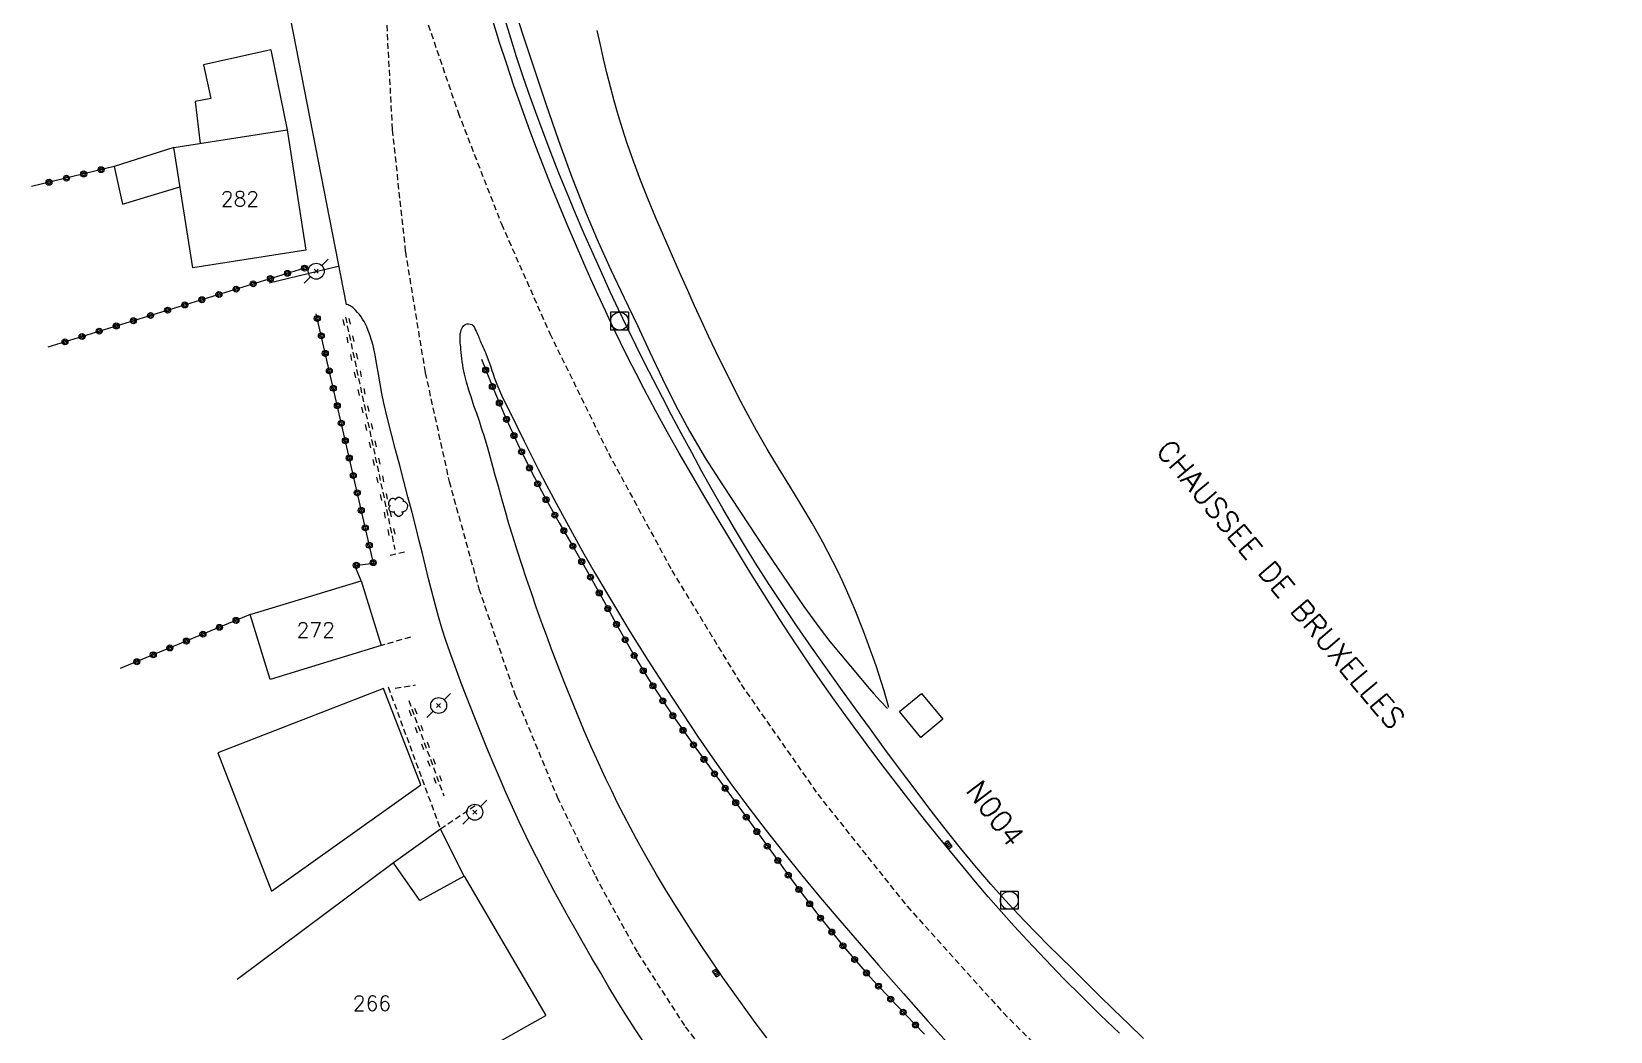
# Model space of a CAD drawing. Header units: millimetres. Extents: x 164999 to 166000, y 157004 to 158000.
# Drawn here: x 165863.3 to 165995.6, y 157352.5 to 157436.3 of the extents above; entities that cross this region are included whole.
import ezdxf
from ezdxf.enums import TextEntityAlignment as Align

# ---------------------------------------------------------------- set-up
doc = ezdxf.new("R2010")
doc.units = ezdxf.units.MM
doc.linetypes.add('DASHED', pattern=[0.75, 0.5, -0.25])
doc.layers.get('0').update_dxf_attribs({"linetype": 'CONTINUOUS'})
for name, color, linetype in [('W0001', 6, 'DASHED'), ('W0004', 5, 'CONTINUOUS'), ('W0008', 7, 'CONTINUOUS'), ('W0014', 7, 'CONTINUOUS'), ('W0017', 7, 'CONTINUOUS'), ('W0101', 7, 'CONTINUOUS'), ('W0104', 1, 'CONTINUOUS'), ('W0112', 1, 'DASHED'), ('W0211', 2, 'CONTINUOUS'), ('W0214', 2, 'CONTINUOUS'), ('W0220', 5, 'DASHED'), ('W0300', 7, 'CONTINUOUS'), ('W0323', 7, 'CONTINUOUS'), ('W0401', 7, 'CONTINUOUS'), ('W0420', 7, 'CONTINUOUS'), ('W0473', 7, 'CONTINUOUS'), ('W0989', 7, 'CONTINUOUS'), ('W0990', 7, 'CONTINUOUS'), ('W0991', 7, 'CONTINUOUS')]:
    doc.layers.add(name, color=color, linetype=linetype)
doc.styles.get("Standard").update_dxf_attribs({"font": 'romans.shx', "width": 0.85})

# ---------------------------------------------------------------- blocks, each defined once
blk = doc.blocks.new('T420')
for p, q in [((0.75, 0.75), (-0.75, 0.75)), ((-0.75, 0.75), (-0.75, -0.75)), ((0.75, 0.75), (0.75, -0.75)), ((0.75, -0.75), (-0.75, -0.75))]:
    blk.add_line(p, q)
blk.add_ellipse((0, 0), major_axis=(-0.53, 0.53), ratio=1, start_param=3.926991, end_param=10.210176)
blk = doc.blocks.new('T401')
for p, q in [((-0.3, 0.3), (0, 0.3)), ((-0.3, -0.25), (-0.3, 0.3)), ((-0.3, 0.15), (0, 0.15)), ((-0.3, 0), (0, 0)), ((0, 0.3), (0, -0.25)), ((-0.3, -0.15), (0, -0.15)), ((-0.3, -0.25), (-0.3, -0.3)), ((-0.3, -0.3), (0, -0.3)), ((0, -0.3), (0, -0.25))]:
    blk.add_line(p, q)
blk = doc.blocks.new('T473')
for p, q in [((-0.166667, 0.166667), (0.166667, -0.166667)), ((-0.166667, -0.166667), (0.166667, 0.166667)), ((0.500001, 0.500001), (1.000002, 1.000002)), ((-1.000002, -1.000002), (-0.500001, -0.500001))]:
    blk.add_line(p, q)
blk.add_ellipse((0, 0), major_axis=(0.471405, 0.471405), ratio=1, start_param=5.4977871438, end_param=11.780972451)
blk = doc.blocks.new('T300')
for p, q in [((-0.8, 0.51), (-0.86, 0.34)), ((-0.86, 0.34), (-0.86, 0.17)), ((-0.86, 0.17), (-0.74, 0.06)), ((-0.69, 0.63), (-0.8, 0.51)), ((-0.8, -0.06), (-0.74, 0.06)), ((-0.74, 0.06), (-0.69, 0.11)), ((-0.57, 0.69), (-0.69, 0.63)), ((-0.46, 0.69), (-0.57, 0.69)), ((-0.29, 0.63), (-0.46, 0.69)), ((-0.29, 0.63), (-0.17, 0.74)), ((-0.23, 0.57), (-0.29, 0.63)), ((-0.17, 0.74), (-0.06, 0.8)), ((-0.06, 0.8), (0.06, 0.8)), ((0.06, 0.8), (0.23, 0.74)), ((0.23, 0.74), (0.34, 0.63)), ((0.34, 0.63), (0.4, 0.51)), ((0.46, 0.46), (0.34, 0.46)), ((0.4, 0.51), (0.4, 0.46)), ((0.57, 0.4), (0.46, 0.46)), ((0.57, 0.4), (0.69, 0.29)), ((0.69, 0.29), (0.74, 0.17)), ((0.74, 0.06), (0.69, -0.17)), ((0.74, 0.17), (0.74, 0.06)), ((-0.8, -0.17), (-0.8, -0.06)), ((-0.8, -0.23), (-0.8, -0.17)), ((-0.74, -0.34), (-0.8, -0.23)), ((-0.69, -0.4), (-0.74, -0.34)), ((-0.51, -0.46), (-0.69, -0.4)), ((-0.4, -0.46), (-0.51, -0.46)), ((-0.4, -0.46), (-0.34, -0.46)), ((-0.34, -0.46), (-0.34, -0.4)), ((-0.34, -0.51), (-0.34, -0.46)), ((-0.29, -0.63), (-0.34, -0.51)), ((-0.17, -0.74), (-0.29, -0.63)), ((-0.06, -0.8), (-0.17, -0.74)), ((0.06, -0.8), (-0.06, -0.8)), ((0.17, -0.74), (0.06, -0.8)), ((0.23, -0.69), (0.17, -0.74)), ((0.29, -0.46), (0.23, -0.46)), ((0.29, -0.63), (0.23, -0.69)), ((0.46, -0.4), (0.29, -0.46)), ((0.34, -0.51), (0.29, -0.63)), ((0.34, -0.51), (0.34, -0.46)), ((0.57, -0.34), (0.46, -0.4)), ((0.63, -0.29), (0.57, -0.34)), ((0.69, -0.17), (0.63, -0.29))]:
    blk.add_line(p, q)
blk = doc.blocks.new('t323o')
at = {"color": 0, "linetype": 'Continuous'}
for radius in [0.25, 0.15]:
    blk.add_circle((0, 0), radius, dxfattribs=at)
blk = doc.blocks.new('t220o')
at = {"color": 0, "linetype": 'Continuous'}
for p, q in [((-0.25, 0.25), (0.25, 0.25)), ((-0.25, -0.25), (0.25, -0.25))]:
    blk.add_line(p, q, dxfattribs=at)

msp = doc.modelspace()

# ---------------------------------------------------------------- linework, layer by layer
at = {"layer": 'W0001'}
for points in [[(165893.04, 157448.61), (165893, 157438.33), (165893.54, 157428.06), (165894.64, 157417.84), (165896.3, 157407.7), (165898.31, 157398.59), (165900.8, 157389.6), (165903.81, 157380.77), (165907.37, 157372.14), (165910.56, 157365.51), (165914.1, 157359.07), (165918.1, 157352.87), (165922.59, 157347.02), (165928.45, 157340.55), (165934.78, 157334.54), (165941.57, 157329.05), (165948.82, 157324.15), (165957.18, 157319.43), (165965.9, 157315.37), (165974.96, 157312.1), (165984.32, 157309.76)], [(165893.04, 157448.61), (165895.84, 157438.99), (165899.06, 157429.5), (165902.69, 157420.17), (165906.74, 157411), (165911.65, 157400.97), (165916.97, 157391.13), (165922.78, 157381.57), (165929.19, 157372.38), (165936.69, 157362.98), (165944.75, 157354.04), (165953.28, 157345.56), (165962.21, 157337.52), (165970.1, 157331.08), (165978.32, 157325.06), (165986.83, 157319.46), (165995.62, 157314.31)]]:
    msp.add_lwpolyline(points, dxfattribs=at)
at = {"layer": 'W0004'}
msp.add_lwpolyline([(165956.5, 157351.89), (165955.25, 157353.1), (165953.99, 157354.32), (165952.75, 157355.54), (165951.51, 157356.77), (165950.51, 157357.76), (165949.51, 157358.74), (165948.51, 157359.73), (165947.52, 157360.73), (165946.54, 157361.74), (165945.57, 157362.76), (165944.62, 157363.79), (165943.69, 157364.84), (165942.35, 157366.41), (165941.05, 157368), (165939.77, 157369.6), (165938.51, 157371.23), (165937.27, 157372.87), (165936.04, 157374.51), (165934.82, 157376.16), (165933.61, 157377.82), (165932.36, 157379.53), (165931.12, 157381.24), (165929.89, 157382.96), (165928.67, 157384.69), (165927.47, 157386.43), (165926.29, 157388.18), (165925.13, 157389.95), (165923.99, 157391.73), (165923.06, 157393.25), (165922.14, 157394.78), (165921.24, 157396.32), (165920.36, 157397.88), (165919.49, 157399.43), (165918.64, 157401), (165917.79, 157402.57), (165916.95, 157404.15), (165916.19, 157405.61), (165915.43, 157407.07), (165914.68, 157408.54), (165913.94, 157410.02), (165913.22, 157411.5), (165912.5, 157412.99), (165911.8, 157414.48), (165911.12, 157415.99), (165910.37, 157417.67), (165909.63, 157419.35), (165908.91, 157421.04), (165908.2, 157422.74), (165907.51, 157424.44), (165906.84, 157426.15), (165906.18, 157427.87), (165905.54, 157429.6), (165905, 157431.12), (165904.47, 157432.66), (165903.96, 157434.19), (165903.47, 157435.74), (165902.99, 157437.29)], dxfattribs=at)
at = {"layer": 'W0008'}
for points in [[(165954.47, 157352.35), (165952.9, 157353.86), (165951.34, 157355.39), (165949.8, 157356.94), (165948.27, 157358.51), (165946.77, 157360.1), (165945.66, 157361.31), (165944.56, 157362.53), (165943.48, 157363.77), (165942.42, 157365.03), (165941.37, 157366.29), (165940.32, 157367.56), (165939.29, 157368.84), (165938.26, 157370.12), (165937.11, 157371.57), (165935.98, 157373.03), (165934.85, 157374.49), (165933.73, 157375.97), (165932.63, 157377.45), (165931.54, 157378.94), (165930.46, 157380.44), (165929.4, 157381.95), (165928.54, 157383.21), (165927.69, 157384.47), (165926.85, 157385.74), (165926.03, 157387.01), (165925.21, 157388.3), (165924.4, 157389.59), (165923.6, 157390.88), (165922.8, 157392.17), (165921.74, 157393.92), (165920.69, 157395.67), (165919.65, 157397.42), (165918.61, 157399.19), (165917.59, 157400.96), (165916.59, 157402.74), (165915.61, 157404.53), (165914.64, 157406.33), (165913.97, 157407.63), (165913.31, 157408.93), (165912.66, 157410.24), (165912.02, 157411.56), (165911.4, 157412.88), (165910.79, 157414.21), (165910.18, 157415.54), (165909.59, 157416.88), (165908.89, 157418.5), (165908.2, 157420.11), (165907.52, 157421.74), (165906.86, 157423.37), (165906.21, 157425.01), (165905.58, 157426.65), (165904.96, 157428.3), (165904.36, 157429.96), (165903.74, 157431.76), (165903.13, 157433.57), (165902.54, 157435.39), (165901.97, 157437.22)], [(165914.72, 157351.45), (165913.92, 157352.62), (165913.16, 157353.8), (165912.42, 157355), (165911.7, 157356.21), (165910.99, 157357.42), (165910.28, 157358.64), (165909.58, 157359.86), (165908.95, 157360.96), (165908.32, 157362.07), (165907.7, 157363.19), (165907.09, 157364.3), (165906.49, 157365.43), (165905.91, 157366.56), (165905.33, 157367.69), (165904.77, 157368.84), (165904.19, 157370.06), (165903.62, 157371.29), (165903.07, 157372.52), (165902.53, 157373.77), (165902, 157375.01), (165901.48, 157376.26), (165900.97, 157377.51), (165900.47, 157378.77), (165900.1, 157379.69), (165899.74, 157380.61), (165899.38, 157381.53), (165899.03, 157382.46), (165898.69, 157383.39), (165898.36, 157384.32), (165898.04, 157385.26), (165897.73, 157386.21), (165897.42, 157387.26), (165897.13, 157388.31), (165896.85, 157389.37), (165896.59, 157390.43), (165896.33, 157391.49), (165896.07, 157392.56), (165895.81, 157393.62), (165895.54, 157394.68), (165895.2, 157395.99), (165894.86, 157397.3), (165894.51, 157398.61), (165894.17, 157399.92), (165893.82, 157401.23), (165893.48, 157402.54), (165893.15, 157403.85), (165892.83, 157405.16), (165892.66, 157405.96), (165892.52, 157406.76), (165892.39, 157407.57), (165892.26, 157408.37), (165892.12, 157409.18), (165891.93, 157409.99), (165891.7, 157410.78), (165891.4, 157411.55), (165891.29, 157411.76), (165891.18, 157411.98), (165891.06, 157412.18), (165890.93, 157412.38), (165890.79, 157412.57), (165890.64, 157412.76), (165890.47, 157412.94), (165890.3, 157413.1), (165890.23, 157413.16), (165890.16, 157413.21), (165890.09, 157413.26), (165890.01, 157413.3), (165889.93, 157413.34), (165889.85, 157413.38), (165889.77, 157413.41), (165889.68, 157413.43)], [(165924.92, 157351.94), (165923.96, 157353.23), (165923.03, 157354.52), (165922.1, 157355.81), (165921.25, 157357.01), (165920.42, 157358.22), (165919.6, 157359.43), (165918.79, 157360.66), (165917.99, 157361.89), (165917.21, 157363.13), (165916.45, 157364.38), (165915.69, 157365.64), (165915.12, 157366.62), (165914.56, 157367.61), (165914.01, 157368.61), (165913.47, 157369.61), (165912.95, 157370.62), (165912.43, 157371.63), (165911.93, 157372.65), (165911.43, 157373.67), (165910.82, 157375), (165910.21, 157376.35), (165909.63, 157377.69), (165909.06, 157379.05), (165908.51, 157380.41), (165907.96, 157381.78), (165907.43, 157383.15), (165906.9, 157384.52), (165906.46, 157385.69), (165906.03, 157386.87), (165905.61, 157388.05), (165905.2, 157389.24), (165904.8, 157390.43), (165904.4, 157391.62), (165904.01, 157392.82), (165903.64, 157394.01), (165903.32, 157395.04), (165903.02, 157396.08), (165902.72, 157397.12), (165902.44, 157398.16), (165902.15, 157399.2), (165901.87, 157400.25), (165901.57, 157401.29), (165901.27, 157402.32), (165901.06, 157402.98), (165900.84, 157403.63), (165900.62, 157404.28), (165900.39, 157404.93), (165900.17, 157405.59), (165899.96, 157406.24), (165899.77, 157406.91), (165899.6, 157407.58), (165899.55, 157407.83), (165899.49, 157408.09), (165899.45, 157408.35), (165899.41, 157408.62), (165899.37, 157408.88), (165899.34, 157409.14), (165899.32, 157409.4), (165899.29, 157409.67), (165899.28, 157409.85), (165899.26, 157410.03), (165899.24, 157410.21), (165899.22, 157410.39), (165899.22, 157410.57), (165899.22, 157410.76), (165899.24, 157410.95), (165899.28, 157411.13), (165899.33, 157411.3), (165899.4, 157411.47), (165899.5, 157411.63), (165899.66, 157411.75), (165899.79, 157411.8), (165899.93, 157411.81), (165900.07, 157411.78), (165900.2, 157411.73), (165900.33, 157411.62), (165900.43, 157411.48), (165900.5, 157411.33), (165900.57, 157411.18), (165900.62, 157411.08), (165900.67, 157410.98), (165900.72, 157410.87), (165900.76, 157410.76), (165900.8, 157410.66), (165900.84, 157410.55), (165900.89, 157410.44), (165900.93, 157410.33), (165901, 157410.18), (165901.07, 157410.02), (165901.14, 157409.87), (165901.21, 157409.71), (165901.28, 157409.55), (165901.35, 157409.4), (165901.42, 157409.24), (165901.48, 157409.08), (165901.59, 157408.79), (165901.7, 157408.5), (165901.8, 157408.2), (165901.89, 157407.9), (165901.99, 157407.61), (165902.09, 157407.31), (165902.2, 157407.02), (165902.31, 157406.73), (165902.7, 157405.83), (165903.12, 157404.95), (165903.55, 157404.08), (165903.98, 157403.21), (165904.59, 157401.97), (165905.21, 157400.73), (165905.83, 157399.5), (165906.47, 157398.28), (165907.46, 157396.41), (165908.47, 157394.56), (165909.49, 157392.71), (165910.54, 157390.88), (165911.99, 157388.44), (165913.46, 157386.02), (165914.97, 157383.62), (165916.5, 157381.23), (165917.84, 157379.18), (165919.19, 157377.15), (165920.58, 157375.13), (165922, 157373.14), (165923.42, 157371.23), (165924.87, 157369.34), (165926.35, 157367.47), (165927.84, 157365.62), (165929.43, 157363.7), (165931.04, 157361.8), (165932.67, 157359.91), (165934.3, 157358.04), (165936.37, 157355.67), (165938.45, 157353.32), (165940.56, 157350.98)]]:
    msp.add_lwpolyline(points, dxfattribs=at)
at = {"layer": 'W0014'}
msp.add_lwpolyline([(165870.23, 157512.98), (165889.68, 157413.43)], dxfattribs=at)
at = {"layer": 'W0017'}
msp.add_lwpolyline([(165889, 157416.6), (165883.23, 157415.22)], dxfattribs=at)
at = {"layer": 'W0101'}
for points in [[(165875.24, 157426.57), (165884.73, 157428.06)], [(165884.73, 157428.06), (165886.31, 157417.98)], [(165886.31, 157417.98), (165876.82, 157416.49), (165875.24, 157426.57)], [(165883.42, 157364.26), (165895.95, 157373.15), (165892.82, 157381.22), (165878.92, 157375.83)], [(165878.92, 157375.83), (165883.42, 157364.26)], [(165899.58, 157365.51), (165895.86, 157363.46), (165893.66, 157366.62), (165880.56, 157356.85)], [(165899.58, 157365.51), (165906.4, 157353.82)], [(165887.29, 157344.14), (165896.47, 157350.89), (165897.82, 157348.98), (165906.4, 157353.82)]]:
    msp.add_lwpolyline(points, dxfattribs=at)
msp.add_lwpolyline([(165881.65, 157387.44), (165890.95, 157390.27), (165892.6, 157384.83), (165883.3, 157382)], close=True, dxfattribs=at)
at = {"layer": 'W0104'}
for points in [[(165883.37, 157434.77), (165877.72, 157433.5), (165878.35, 157430.69), (165877.04, 157430.43), (165877.44, 157426.92)], [(165883.37, 157434.77), (165884.73, 157428.06)], [(165875.24, 157426.57), (165870.23, 157424.98), (165870.94, 157421.83), (165875.75, 157423.29)], [(165899.58, 157365.51), (165897.58, 157369.45), (165893.66, 157366.62)]]:
    msp.add_lwpolyline(points, dxfattribs=at)
msp.add_lwpolyline([(165937.84, 157377.14), (165936.06, 157379.3), (165937.89, 157380.81), (165939.68, 157378.65)], close=True, dxfattribs=at)
at = {"layer": 'W0112'}
for points in [[(165894.58, 157392.66), (165893.37, 157392.37)], [(165895.07, 157385.54), (165892.6, 157384.83)], [(165893.2, 157381.37), (165897.58, 157369.45)], [(165893.8, 157381.26), (165895.48, 157381.53)], [(165900.49, 157371.41), (165897.58, 157369.45)]]:
    msp.add_lwpolyline(points, dxfattribs=at)
at = {"layer": 'W0211'}
msp.add_lwpolyline([(165935.15, 157379.64), (165934.95, 157380.34), (165934.75, 157381.04), (165934.53, 157381.74), (165934.31, 157382.44), (165934.08, 157383.13), (165933.84, 157383.82), (165933.6, 157384.51), (165933.34, 157385.19), (165933.02, 157386.04), (165932.69, 157386.89), (165932.35, 157387.74), (165932, 157388.58), (165931.63, 157389.41), (165931.26, 157390.24), (165930.87, 157391.07), (165930.47, 157391.88), (165929.63, 157393.49), (165928.74, 157395.08), (165927.81, 157396.64), (165926.86, 157398.2), (165925.91, 157399.74), (165924.97, 157401.3), (165924.06, 157402.87), (165923.19, 157404.46), (165922.53, 157405.71), (165921.9, 157406.97), (165921.27, 157408.23), (165920.66, 157409.49), (165920.05, 157410.76), (165919.46, 157412.04), (165918.87, 157413.32), (165918.3, 157414.6), (165917.61, 157416.13), (165916.94, 157417.66), (165916.26, 157419.2), (165915.61, 157420.74), (165914.97, 157422.29), (165914.35, 157423.85), (165913.76, 157425.42), (165913.21, 157427), (165912.83, 157428.15), (165912.48, 157429.31), (165912.14, 157430.48), (165911.83, 157431.65), (165911.53, 157432.83), (165911.25, 157434.01), (165910.98, 157435.19), (165910.72, 157436.38)], dxfattribs=at)
at = {"layer": 'W0214'}
msp.add_lwpolyline([(165903.62, 157438.69), (165904.49, 157436.01), (165905.38, 157433.34), (165906.42, 157430.24), (165907.48, 157427.16), (165908.59, 157424.09), (165909.78, 157421.05), (165910.79, 157418.67), (165911.87, 157416.32), (165912.98, 157413.99), (165914.09, 157411.66), (165915.14, 157409.42), (165916.19, 157407.19), (165917.28, 157404.97), (165918.44, 157402.79), (165919.79, 157400.52), (165921.21, 157398.29), (165922.67, 157396.09), (165924.13, 157393.9), (165925.41, 157391.96), (165926.71, 157390.03), (165928.03, 157388.11), (165929.4, 157386.23), (165930.22, 157385.17), (165931.07, 157384.13), (165931.93, 157383.1), (165932.8, 157382.08), (165933.35, 157381.44), (165933.9, 157380.8), (165934.46, 157380.17), (165935.03, 157379.55)], dxfattribs=at)
at = {"layer": 'W0220'}
for points in [[(165889.62, 157412.36), (165893.77, 157392.89)], [(165894.92, 157380.23), (165897.87, 157372.23)]]:
    msp.add_lwpolyline(points, dxfattribs=at)
at = {"layer": 'W0323'}
for points in [[(165870.23, 157424.98), (165863.32, 157423.3)], [(165886.48, 157416.56), (165864.69, 157409.85)], [(165890.95, 157390.27), (165890.41, 157391.55), (165891.97, 157391.73), (165887.17, 157412.63)], [(165901.01, 157408.83), (165901.96, 157406.45), (165902.98, 157404.1), (165904.05, 157401.76), (165905.17, 157399.46), (165906.32, 157397.27), (165907.54, 157395.11), (165908.78, 157392.97), (165910.01, 157390.83), (165911.24, 157388.62), (165912.45, 157386.39), (165913.69, 157384.19), (165915.01, 157382.02), (165916.94, 157379.1), (165918.97, 157376.24), (165921.04, 157373.41), (165923.11, 157370.59), (165925.12, 157367.81), (165927.13, 157365.03), (165929.19, 157362.28), (165931.35, 157359.61), (165933.54, 157357.09), (165935.82, 157354.65), (165938.14, 157352.26)], [(165881.65, 157387.44), (165870.75, 157382.91)]]:
    msp.add_lwpolyline(points, dxfattribs=at)

# ---------------------------------------------------------------- block references
at = {"layer": 'W0220'}
for p, rotation in [((165889.71, 157411.96), 282.0215991147461), ((165890.02, 157410.5), 282.0215991147461), ((165890.33, 157409.03), 282.0215991147461), ((165890.65, 157407.56), 282.0215991147461), ((165890.96, 157406.09), 282.0215991147461), ((165891.27, 157404.63), 282.0215991147461), ((165891.58, 157403.16), 282.0215991147461), ((165891.9, 157401.69), 282.0215991147461), ((165892.21, 157400.23), 282.0215991147461), ((165892.52, 157398.76), 282.0215991147461), ((165892.83, 157397.29), 282.0215991147461), ((165893.15, 157395.82), 282.0215991147461), ((165893.46, 157394.36), 282.0215991147461), ((165895.27, 157379.26), 290.2659882559951), ((165895.79, 157377.85), 290.2659882559951), ((165896.31, 157376.45), 290.2659882559951), ((165896.83, 157375.04), 290.2659882559951), ((165897.35, 157373.63), 290.2659882559951)]:
    msp.add_blockref('t220o', p, dxfattribs=dict(at, rotation=rotation))
at = {"layer": 'W0300'}
msp.add_blockref('T300', (165894.08, 157396.46), dxfattribs=at)
at = {"layer": 'W0323'}
for p, rotation in [((165866.24, 157424.01), 193.6231068449718), ((165867.69, 157424.36), 193.6231068449718), ((165869.15, 157424.72), 193.6231068449718), ((165864.78, 157423.66), 193.6231068449718), ((165884.76, 157416.03), 197.0977148989204), ((165886.19, 157416.47), 197.0977148989204), ((165880.46, 157414.7), 197.0977148989204), ((165881.89, 157415.15), 197.0977148989204), ((165883.33, 157415.59), 197.0977148989204), ((165876.16, 157413.38), 197.0977148989204), ((165877.59, 157413.82), 197.0977148989204), ((165879.02, 157414.26), 197.0977148989204), ((165871.86, 157412.06), 197.0977148989204), ((165873.29, 157412.5), 197.0977148989204), ((165874.72, 157412.94), 197.0977148989204), ((165887.26, 157412.25), 102.9099045172273), ((165867.55, 157410.74), 197.0977148989204), ((165868.99, 157411.18), 197.0977148989204), ((165870.42, 157411.62), 197.0977148989204), ((165887.6, 157410.79), 102.9099045172273), ((165866.12, 157410.29), 197.0977148989204), ((165887.93, 157409.32), 102.9099045172273), ((165888.27, 157407.86), 102.9099045172273), ((165901.37, 157407.93), 291.9595602965375), ((165888.6, 157406.4), 102.9099045172273), ((165901.93, 157406.54), 291.9595602965375), ((165888.94, 157404.94), 102.9099045172273), ((165902.52, 157405.16), 293.2933347068353), ((165889.27, 157403.47), 102.9099045172273), ((165903.12, 157403.79), 294.6271067274084), ((165889.61, 157402.01), 102.9099045172273), ((165903.74, 157402.43), 294.6271067274084), ((165889.94, 157400.55), 102.9099045172273), ((165904.38, 157401.07), 295.9608763577544), ((165890.28, 157399.09), 102.9099045172273), ((165905.04, 157399.72), 295.9608763577544), ((165890.61, 157397.63), 102.9099045172273), ((165905.73, 157398.39), 297.7193693534699), ((165890.95, 157396.16), 102.9099045172273), ((165906.43, 157397.06), 299.4685028228824), ((165907.17, 157395.76), 299.4685028228824), ((165891.28, 157394.7), 102.9099045172273), ((165907.92, 157394.46), 300.1703429416482), ((165891.62, 157393.24), 102.9099045172273), ((165908.67, 157393.16), 300.1703429416482), ((165890.53, 157391.56), 6.720539498178451), ((165891.95, 157391.78), 102.9099045172273), ((165909.42, 157391.86), 299.8235229935493), ((165910.16, 157390.56), 299.0049874324108), ((165910.89, 157389.24), 299.0049874324108), ((165880.45, 157386.94), 202.5877849068494), ((165911.61, 157387.93), 298.622895653576), ((165877.68, 157385.79), 202.5877849068494), ((165879.06, 157386.36), 202.5877849068494), ((165912.33, 157386.61), 298.622895653576), ((165874.91, 157384.63), 202.5877849068494), ((165876.29, 157385.21), 202.5877849068494), ((165913.06, 157385.31), 299.3786858445893), ((165872.14, 157383.48), 202.5877849068494), ((165873.52, 157384.06), 202.5877849068494), ((165913.81, 157384), 301.2706259154439), ((165914.58, 157382.72), 301.2706259154439), ((165915.39, 157381.45), 303.5284698068608), ((165916.21, 157380.2), 303.5284698068608), ((165917.05, 157378.95), 305.3178463538069), ((165917.91, 157377.73), 305.3178463538069), ((165918.78, 157376.51), 305.3178463538069), ((165919.66, 157375.29), 306.2299826230965), ((165920.55, 157374.08), 306.2299826230965), ((165921.44, 157372.87), 306.2636317310798), ((165922.32, 157371.66), 306.2636317310798), ((165923.21, 157370.45), 305.8846880144114), ((165924.09, 157369.24), 305.8846880144114), ((165924.97, 157368.02), 305.8846880144114), ((165925.85, 157366.81), 305.8716537474425), ((165926.73, 157365.59), 305.8716537474425), ((165927.62, 157364.38), 306.8551129017678), ((165928.52, 157363.18), 306.8551129017678), ((165929.43, 157361.99), 308.8333366581725), ((165930.37, 157360.82), 308.8333366581725), ((165931.31, 157359.66), 308.8333366581725), ((165932.29, 157358.52), 311.1178438001491), ((165933.28, 157357.39), 311.1178438001491), ((165934.29, 157356.29), 312.9926230398968), ((165935.31, 157355.19), 312.9926230398968), ((165936.35, 157354.1), 314.1335442888422), ((165937.39, 157353.03), 314.1335442888422)]:
    msp.add_blockref('t323o', p, dxfattribs=dict(at, rotation=rotation))
at = {"layer": 'W0401'}
for p, rotation in [((165940.26, 157368.25), 39.05094086347491), ((165920.8, 157357.47), 34.66699760508057)]:
    msp.add_blockref('T401', p, dxfattribs=dict(at, rotation=rotation))
at = {"layer": 'W0420'}
for p in [(165912.59, 157412.02), (165945.25, 157363.48)]:
    msp.add_blockref('T420', p, dxfattribs=at)
at = {"layer": 'W0473'}
for p in [(165887.17, 157416.21), (165897.43, 157379.81), (165900.46, 157370.86)]:
    msp.add_blockref('T473', p, dxfattribs=at)

# ---------------------------------------------------------------- texts
at = {"layer": 'W0989'}
msp.add_text('CHAUSSEE DE BRUXELLES', height=1.75, rotation=310.1013, dxfattribs=at).set_placement((165968, 157389.96), align=Align.MIDDLE_CENTER)
at = {"layer": 'W0990'}
msp.add_text('N004', height=1.75, rotation=307.3329, dxfattribs=at).set_placement((165944.07, 157370.77), align=Align.MIDDLE_CENTER)
at = {"layer": 'W0991'}
for s, p in [('282', (165880.78, 157422.27)), ('272', (165887.13, 157386.13)), ('266', (165891.84, 157354.85))]:
    msp.add_text(s, height=1.25, dxfattribs=at).set_placement(p, align=Align.MIDDLE_CENTER)

doc.saveas('drawing.dxf')
